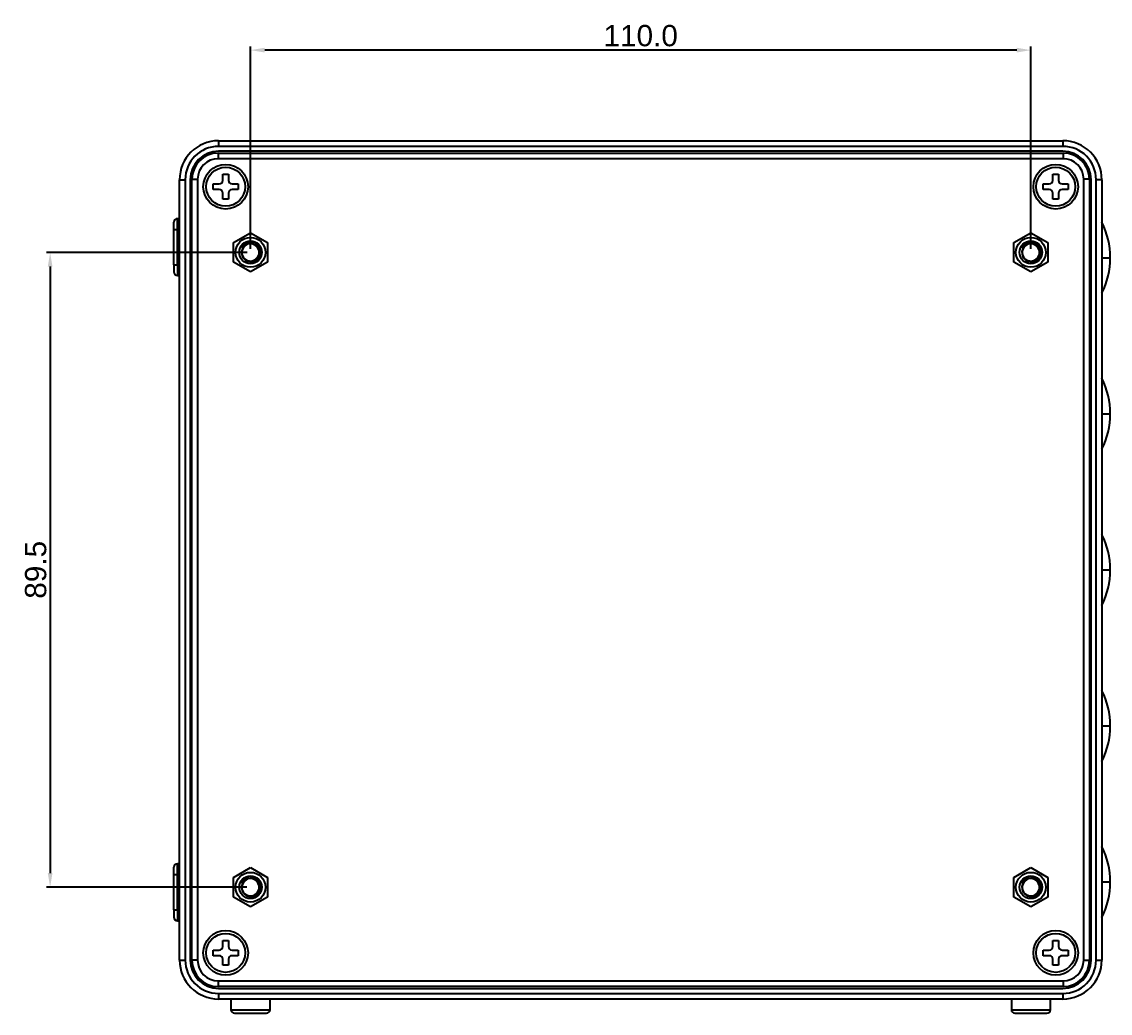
# Model space of a CAD drawing. Header units: millimetres. Extents: x 113 to 1101, y 63 to 734.
# Drawn here: x 668.6 to 822, y 487.3 to 627.1 of the extents above; entities that cross this region are included whole.
import ezdxf

# ---------------------------------------------------------------- set-up
doc = ezdxf.new("R2010")
doc.units = ezdxf.units.MM
doc.styles.get("Standard").update_dxf_attribs({"font": 'arial.ttf'})
doc.dimstyles.get("Standard").update_dxf_attribs({"dimtxt": 3, "dimasz": 2, "dimexe": 0.5, "dimexo": 0.5, "dimgap": 0.5, "dimtad": 1, "dimdec": 1, "dimzin": 0, "dimdsep": 46, "dimtxsty": 'Standard', "dimcen": 0.09, "dimclrd": 253, "dimclre": 253, "dimclrt": 6, "dimadec": 0, "dimazin": 0, "dimtfac": 1, "dimtdec": 1, "dimtofl": 0, "dimtmove": 0, "dimatfit": 3, "dimfxl": 1, "dimtolj": 1, "dimtzin": 0, "dimarcsym": 0})

# ---------------------------------------------------------------- blocks, each defined once
blk = doc.blocks.new('*D9')
at = {"color": 253, "lineweight": -2}
for p, q in [((700.81, 595.08), (700.81, 623.58)), ((808.81, 623.08), (702.81, 623.08)), ((810.81, 595.08), (810.81, 623.58))]:
    blk.add_line(p, q, dxfattribs=at)
at = {"color": 253}
for points in [[(702.81, 623.42), (702.81, 622.75), (700.81, 623.08)], [(808.81, 623.42), (808.81, 622.75), (810.81, 623.08)]]:
    blk.add_solid(points, dxfattribs=at)
at = {"layer": 'Defpoints', "color": 0}
for p in [(700.81, 623.08), (700.81, 594.58), (810.81, 594.58)]:
    blk.add_point(p, dxfattribs=at)
at = {"color": 6, "insert": (755.81, 625.11), "char_height": 3, "attachment_point": 5}
blk.add_mtext('\\A1;110.0', dxfattribs=at)
blk = doc.blocks.new('*D10')
at = {"color": 253, "lineweight": -2}
for p, q in [((700.32, 594.57), (672.07, 594.57)), ((672.57, 592.57), (672.57, 507.08)), ((700.31, 505.08), (672.07, 505.08))]:
    blk.add_line(p, q, dxfattribs=at)
at = {"color": 253}
for points in [[(672.24, 592.57), (672.9, 592.57), (672.57, 594.57)], [(672.24, 507.08), (672.9, 507.08), (672.57, 505.08)]]:
    blk.add_solid(points, dxfattribs=at)
at = {"layer": 'Defpoints', "color": 0}
for p in [(700.82, 594.57), (672.57, 505.08), (700.81, 505.08)]:
    blk.add_point(p, dxfattribs=at)
at = {"color": 6, "insert": (670.54, 549.83), "char_height": 3, "attachment_point": 5, "rotation": 90}
blk.add_mtext('\\A1;89.5', dxfattribs=at)

msp = doc.modelspace()

# ---------------------------------------------------------------- linework, layer by layer
for p, q in [((696.31, 610.32), (815.31, 610.32)), ((696.31, 610.32), (696.31, 609.52)), ((815.31, 609.52), (696.31, 609.52)), ((815.31, 610.32), (815.31, 609.52)), ((696.26, 608.58), (815.36, 608.58)), ((696.26, 608.58), (696.26, 607.78)), ((815.36, 607.78), (696.26, 607.78)), ((815.31, 608.82), (696.31, 608.82)), ((815.36, 608.58), (815.36, 607.78)), ((690.81, 604.82), (691.61, 604.82)), ((690.81, 494.82), (690.81, 604.82)), ((691.61, 604.82), (691.61, 494.82)), ((692.31, 604.82), (692.31, 494.82)), ((692.56, 494.78), (692.56, 604.88)), ((692.56, 604.88), (693.36, 604.88)), ((693.36, 604.88), (693.36, 494.78)), ((696.91, 604.73), (696.91, 605.58)), ((696.91, 605.58), (697.71, 605.58)), ((697.71, 605.58), (697.71, 604.73)), ((813.91, 604.73), (813.91, 605.58)), ((813.91, 605.58), (814.71, 605.58)), ((814.71, 605.58), (814.71, 604.73)), ((819.06, 604.88), (818.26, 604.88)), ((818.26, 494.78), (818.26, 604.88)), ((819.06, 604.88), (819.06, 494.78)), ((819.31, 494.82), (819.31, 604.82)), ((820.81, 604.82), (820.01, 604.82)), ((820.01, 494.82), (820.01, 604.82)), ((820.81, 604.82), (820.81, 494.82)), ((695.56, 604.23), (696.41, 604.23)), ((695.56, 603.43), (695.56, 604.23)), ((696.41, 603.43), (695.56, 603.43)), ((698.21, 604.23), (699.06, 604.23)), ((699.06, 603.43), (698.21, 603.43)), ((699.06, 604.23), (699.06, 603.43)), ((812.56, 604.23), (813.41, 604.23)), ((812.56, 603.43), (812.56, 604.23)), ((813.41, 603.43), (812.56, 603.43)), ((815.21, 604.23), (816.06, 604.23)), ((816.06, 603.43), (815.21, 603.43)), ((816.06, 604.23), (816.06, 603.43)), ((696.91, 602.08), (696.91, 602.93)), ((697.71, 602.08), (696.91, 602.08)), ((697.71, 602.93), (697.71, 602.08)), ((813.91, 602.08), (813.91, 602.93)), ((814.71, 602.08), (813.91, 602.08)), ((814.71, 602.93), (814.71, 602.08)), ((690.01, 597.82), (690.01, 598.82)), ((690.81, 599.32), (690.51, 599.32)), ((690.51, 597.82), (690.51, 599.32)), ((690.01, 597.82), (690.51, 597.82)), ((690.01, 592.82), (690.01, 597.82)), ((690.81, 597.82), (690.51, 597.82)), ((690.51, 592.82), (690.51, 597.82)), ((698.41, 595.96), (700.81, 597.35)), ((700.81, 597.35), (703.21, 595.96)), ((808.41, 595.96), (810.81, 597.35)), ((810.81, 597.35), (813.21, 595.96)), ((698.41, 593.19), (698.41, 595.96)), ((703.21, 595.96), (703.21, 593.19)), ((808.41, 593.19), (808.41, 595.96)), ((813.21, 595.96), (813.21, 593.19)), ((820.8, 593.82), (822, 593.82)), ((690.01, 592.82), (690.51, 592.82)), ((690.01, 592.82), (690.01, 591.82)), ((690.81, 592.82), (690.51, 592.82)), ((690.51, 592.82), (690.51, 591.32)), ((700.81, 591.81), (698.41, 593.19)), ((703.21, 593.19), (700.81, 591.81)), ((810.81, 591.81), (808.41, 593.19)), ((813.21, 593.19), (810.81, 591.81)), ((690.01, 591.82), (690.01, 591.82)), ((690.51, 591.32), (690.81, 591.32)), ((690.51, 591.32), (690.81, 591.32)), ((690.51, 591.32), (690.51, 591.32)), ((820.8, 571.82), (822, 571.82)), ((820.8, 549.82), (822, 549.82)), ((820.8, 527.82), (822, 527.82)), ((690.01, 506.89), (690.01, 507.89)), ((690.81, 508.39), (690.51, 508.39)), ((690.51, 506.89), (690.51, 508.39)), ((698.41, 506.46), (700.81, 507.85)), ((700.81, 507.85), (703.21, 506.46)), ((808.41, 506.46), (810.81, 507.85)), ((810.81, 507.85), (813.21, 506.46)), ((690.01, 506.89), (690.51, 506.89)), ((690.01, 501.89), (690.01, 506.89)), ((690.81, 506.89), (690.51, 506.89)), ((690.51, 501.89), (690.51, 506.89)), ((698.41, 503.69), (698.41, 506.46)), ((703.21, 506.46), (703.21, 503.69)), ((808.41, 503.69), (808.41, 506.46)), ((813.21, 506.46), (813.21, 503.69)), ((820.8, 505.82), (822, 505.82)), ((700.81, 502.31), (698.41, 503.69)), ((703.21, 503.69), (700.81, 502.31)), ((810.81, 502.31), (808.41, 503.69)), ((813.21, 503.69), (810.81, 502.31)), ((690.01, 501.89), (690.01, 500.89)), ((690.01, 501.89), (690.51, 501.89)), ((690.51, 501.89), (690.51, 500.39)), ((690.81, 501.89), (690.51, 501.89)), ((690.01, 500.89), (690.01, 500.85)), ((690.51, 500.39), (690.81, 500.39)), ((690.51, 500.39), (690.51, 500.35)), ((690.51, 500.35), (690.81, 500.35)), ((696.91, 496.73), (696.91, 497.58)), ((696.91, 497.58), (697.71, 497.58)), ((697.71, 497.58), (697.71, 496.73)), ((813.91, 496.73), (813.91, 497.58)), ((813.91, 497.58), (814.71, 497.58)), ((814.71, 497.58), (814.71, 496.73)), ((695.56, 496.23), (696.41, 496.23)), ((695.56, 495.43), (695.56, 496.23)), ((698.21, 496.23), (699.06, 496.23)), ((699.06, 496.23), (699.06, 495.43)), ((812.56, 496.23), (813.41, 496.23)), ((812.56, 495.43), (812.56, 496.23)), ((815.21, 496.23), (816.06, 496.23)), ((816.06, 496.23), (816.06, 495.43)), ((690.81, 494.82), (691.61, 494.82)), ((693.36, 494.78), (692.56, 494.78)), ((696.41, 495.43), (695.56, 495.43)), ((696.91, 494.08), (696.91, 494.93)), ((697.71, 494.08), (696.91, 494.08)), ((697.71, 494.93), (697.71, 494.08)), ((699.06, 495.43), (698.21, 495.43)), ((813.41, 495.43), (812.56, 495.43)), ((813.91, 494.08), (813.91, 494.93)), ((814.71, 494.08), (813.91, 494.08)), ((814.71, 494.93), (814.71, 494.08)), ((816.06, 495.43), (815.21, 495.43)), ((818.26, 494.78), (819.06, 494.78)), ((820.01, 494.82), (820.81, 494.82)), ((696.26, 491.88), (696.26, 491.08)), ((696.26, 491.88), (815.36, 491.88)), ((815.36, 491.08), (696.26, 491.08)), ((815.36, 491.88), (815.36, 491.08)), ((696.31, 490.82), (815.31, 490.82)), ((696.31, 490.12), (696.31, 489.32)), ((696.31, 490.12), (815.31, 490.12)), ((815.31, 490.12), (815.31, 489.32)), ((815.31, 489.32), (696.31, 489.32)), ((698.06, 489.32), (698.06, 487.82)), ((703.56, 487.82), (703.56, 489.32)), ((808.06, 489.32), (808.06, 487.82)), ((813.56, 487.82), (813.56, 489.32)), ((698.06, 487.82), (703.56, 487.82)), ((698.56, 487.32), (703.06, 487.32)), ((808.06, 487.82), (813.56, 487.82)), ((808.56, 487.32), (813.06, 487.32))]:
    msp.add_line(p, q)
for points in [[(699.47, 595.27), (699.86, 595.65), (700.34, 595.86), (701.1, 595.79)], [(699.86, 595.39), (699.53, 594.69), (699.67, 593.91), (700.26, 593.35), (701.08, 593.23), (701.83, 593.62), (702.23, 594.39), (702.1, 595.27), (701.48, 595.92)], [(699.88, 595.41), (699.62, 594.99), (699.56, 594.5), (699.68, 594.02), (699.99, 593.63), (700.41, 593.39), (700.9, 593.33), (701.38, 593.47), (701.76, 593.78), (702.03, 594.34), (702.02, 594.86), (701.82, 595.31), (701.44, 595.66), (700.92, 595.82), (700.36, 595.75), (699.87, 595.41), (699.59, 594.86), (699.56, 594.43), (699.69, 594.01), (699.96, 593.65), (700.36, 593.41), (700.99, 593.34), (701.58, 593.6), (701.98, 594.15), (702.05, 594.48), (702.04, 594.78), (701.73, 595.42), (701.12, 595.79), (700.4, 595.76), (699.81, 595.34)], [(699.72, 595.2), (699.57, 594.75), (699.59, 594.3), (699.76, 593.9), (700.04, 593.59), (700.59, 593.35), (701.14, 593.38), (701.6, 593.62), (701.91, 593.99), (702.02, 594.27), (702.06, 594.54), (701.98, 595), (701.61, 595.54), (701.1, 595.79)], [(809.47, 595.27), (809.86, 595.65), (810.34, 595.86), (811.1, 595.79)], [(809.86, 595.39), (809.53, 594.69), (809.67, 593.91), (810.26, 593.35), (811.08, 593.23), (811.83, 593.62), (812.23, 594.39), (812.1, 595.27), (811.48, 595.92)], [(809.88, 595.41), (809.62, 594.99), (809.56, 594.5), (809.68, 594.02), (809.99, 593.63), (810.41, 593.39), (810.9, 593.33), (811.38, 593.47), (811.76, 593.78), (812.03, 594.34), (812.02, 594.86), (811.82, 595.31), (811.44, 595.66), (810.92, 595.82), (810.36, 595.75), (809.87, 595.41), (809.59, 594.86), (809.56, 594.43), (809.69, 594.01), (809.96, 593.65), (810.36, 593.41), (810.99, 593.34), (811.58, 593.6), (811.98, 594.15), (812.05, 594.48), (812.04, 594.78), (811.73, 595.42), (811.12, 595.79), (810.4, 595.76), (809.81, 595.34)], [(809.72, 595.2), (809.57, 594.75), (809.59, 594.3), (809.76, 593.9), (810.04, 593.59), (810.59, 593.35), (811.14, 593.38), (811.6, 593.62), (811.91, 593.99), (812.02, 594.27), (812.06, 594.54), (811.98, 595), (811.61, 595.54), (811.1, 595.79)], [(699.47, 505.77), (699.86, 506.15), (700.34, 506.36), (701.1, 506.29)], [(699.86, 505.89), (699.53, 505.19), (699.67, 504.41), (700.26, 503.85), (701.08, 503.73), (701.83, 504.12), (702.23, 504.89), (702.1, 505.77), (701.48, 506.42)], [(699.88, 505.91), (699.62, 505.49), (699.56, 505), (699.68, 504.52), (699.99, 504.13), (700.41, 503.89), (700.9, 503.83), (701.38, 503.97), (701.76, 504.28), (702.03, 504.84), (702.02, 505.36), (701.82, 505.81), (701.44, 506.16), (700.92, 506.32), (700.36, 506.25), (699.87, 505.91), (699.59, 505.36), (699.56, 504.93), (699.69, 504.51), (699.96, 504.15), (700.36, 503.91), (700.99, 503.84), (701.58, 504.1), (701.98, 504.65), (702.05, 504.98), (702.04, 505.28), (701.73, 505.92), (701.12, 506.29), (700.4, 506.26), (699.81, 505.84)], [(809.47, 505.77), (809.86, 506.15), (810.34, 506.36), (811.1, 506.29)], [(809.86, 505.89), (809.53, 505.19), (809.67, 504.41), (810.26, 503.85), (811.08, 503.73), (811.83, 504.12), (812.23, 504.89), (812.1, 505.77), (811.48, 506.42)], [(809.88, 505.91), (809.62, 505.49), (809.56, 505), (809.68, 504.52), (809.99, 504.13), (810.41, 503.89), (810.9, 503.83), (811.38, 503.97), (811.76, 504.28), (812.03, 504.84), (812.02, 505.36), (811.82, 505.81), (811.44, 506.16), (810.92, 506.32), (810.36, 506.25), (809.87, 505.91), (809.59, 505.36), (809.56, 504.93), (809.69, 504.51), (809.96, 504.15), (810.36, 503.91), (810.99, 503.84), (811.58, 504.1), (811.98, 504.65), (812.05, 504.98), (812.04, 505.28), (811.73, 505.92), (811.12, 506.29), (810.4, 506.26), (809.81, 505.84)], [(699.72, 505.7), (699.57, 505.25), (699.59, 504.8), (699.76, 504.4), (700.04, 504.09), (700.59, 503.85), (701.14, 503.88), (701.6, 504.12), (701.91, 504.49), (702.02, 504.77), (702.06, 505.04), (701.98, 505.5), (701.61, 506.04), (701.1, 506.29)], [(809.72, 505.7), (809.57, 505.25), (809.59, 504.8), (809.76, 504.4), (810.04, 504.09), (810.59, 503.85), (811.14, 503.88), (811.6, 504.12), (811.91, 504.49), (812.02, 504.77), (812.06, 505.04), (811.98, 505.5), (811.61, 506.04), (811.1, 506.29)]]:
    msp.add_lwpolyline(points)
for centre, radius in [((697.31, 603.83), 3.15), ((697.31, 603.83), 2.75), ((814.31, 603.83), 3.15), ((814.31, 603.83), 2.75), ((700.81, 594.58), 2.1), ((700.81, 594.58), 1.6), ((810.81, 594.58), 2.1), ((810.81, 594.58), 1.6), ((700.81, 505.08), 2.1), ((700.81, 505.08), 1.6), ((810.81, 505.08), 2.1), ((810.81, 505.08), 1.6), ((697.31, 495.83), 3.15), ((814.31, 495.83), 3.15), ((697.31, 495.83), 2.75), ((814.31, 495.83), 2.75)]:
    msp.add_circle(centre, radius)
for centre, radius, start, end in [((696.31, 604.82), 5.5, 90, 180), ((696.31, 604.82), 4.7, 90, 180), ((815.31, 604.82), 5.5, 0, 90), ((815.31, 604.82), 4.7, 0, 90), ((696.31, 604.82), 4, 90, 180), ((696.26, 604.88), 3.7, 90, 180), ((696.26, 604.88), 2.9, 90, 180), ((815.31, 604.82), 4, 0, 90), ((815.36, 604.88), 3.7, 0, 90), ((815.36, 604.88), 2.9, 0, 90), ((696.41, 604.73), 0.5, 270, 0), ((698.21, 604.73), 0.5, 180, 270), ((813.41, 604.73), 0.5, 270, 0), ((815.21, 604.73), 0.5, 180, 270), ((696.41, 602.93), 0.5, 0, 90), ((698.21, 602.93), 0.5, 90, 180), ((813.41, 602.93), 0.5, 0, 90), ((815.21, 602.93), 0.5, 90, 180), ((690.51, 598.82), 0.5, 90, 180), ((810.98, 593.82), 11.02, 0, 26.9915), ((700.81, 594.58), 1.5, 63.4062, 152.5902), ((700.81, 594.58), 1.25, 76.5012, 139.4799), ((810.81, 594.58), 1.5, 63.4062, 152.5902), ((810.81, 594.58), 1.25, 76.5012, 139.4799), ((700.82, 594.57), 1.21, 326.5429, 341.2473), ((810.82, 594.57), 1.21, 326.5429, 341.2473), ((810.98, 593.82), 11.02, 333.0085, 0), ((690.51, 591.82), 0.5, 180, 270), ((690.51, 591.82), 0.5, 180, 270), ((810.98, 571.82), 11.02, 0, 26.9915), ((810.98, 571.82), 11.02, 333.0085, 0), ((810.98, 549.82), 11.02, 0, 26.9915), ((810.98, 549.82), 11.02, 333.0085, 0), ((810.98, 527.82), 11.02, 0, 26.9915), ((810.98, 527.82), 11.02, 333.0085, 0), ((810.98, 505.82), 11.02, 0, 26.9915), ((690.51, 507.89), 0.5, 90, 180), ((700.81, 505.08), 1.5, 63.4062, 152.5902), ((700.81, 505.08), 1.25, 76.5012, 139.4799), ((810.81, 505.08), 1.5, 63.4062, 152.5902), ((810.81, 505.08), 1.25, 76.5012, 139.4799), ((810.98, 505.82), 11.02, 333.0085, 0), ((700.82, 505.07), 1.21, 326.5429, 341.2473), ((810.82, 505.07), 1.21, 326.5429, 341.2473), ((690.51, 500.89), 0.5, 180, 270), ((690.51, 500.85), 0.5, 180, 270), ((696.41, 496.73), 0.5, 270, 0), ((698.21, 496.73), 0.5, 180, 270), ((813.41, 496.73), 0.5, 270, 0), ((815.21, 496.73), 0.5, 180, 270), ((696.31, 494.82), 5.5, 180, 270), ((696.31, 494.82), 4.7, 180, 270), ((696.31, 494.82), 4, 180, 270), ((696.26, 494.78), 3.7, 180, 270), ((696.26, 494.78), 2.9, 180, 270), ((696.41, 494.93), 0.5, 0, 90), ((698.21, 494.93), 0.5, 90, 180), ((813.41, 494.93), 0.5, 0, 90), ((815.21, 494.93), 0.5, 90, 180), ((815.31, 494.82), 4, 270, 0), ((815.31, 494.82), 5.5, 270, 0), ((815.31, 494.82), 4.7, 270, 0), ((815.36, 494.78), 3.7, 270, 0), ((815.36, 494.78), 2.9, 270, 0), ((698.56, 487.82), 0.5, 180, 270), ((703.06, 487.82), 0.5, 270, 0), ((808.56, 487.82), 0.5, 180, 270), ((813.06, 487.82), 0.5, 270, 0)]:
    msp.add_arc(centre, radius, start, end)

# ---------------------------------------------------------------- dimensions: what is measured, and where the dimension line sits
dim = msp.add_linear_dim(base=(700.81, 623.08), p1=(810.81, 594.58), p2=(700.81, 594.58), dimstyle='Standard')
dim.commit()
dim.dimension.update_dxf_attribs({"geometry": '*D9', "text_midpoint": (755.81, 625.11)})
dim = msp.add_linear_dim(base=(672.57, 505.08), p1=(700.82, 594.57), p2=(700.81, 505.08), angle=90, dimstyle='Standard')
dim.commit()
dim.dimension.update_dxf_attribs({"geometry": '*D10', "text_midpoint": (670.54, 549.83)})

doc.saveas('drawing.dxf')
